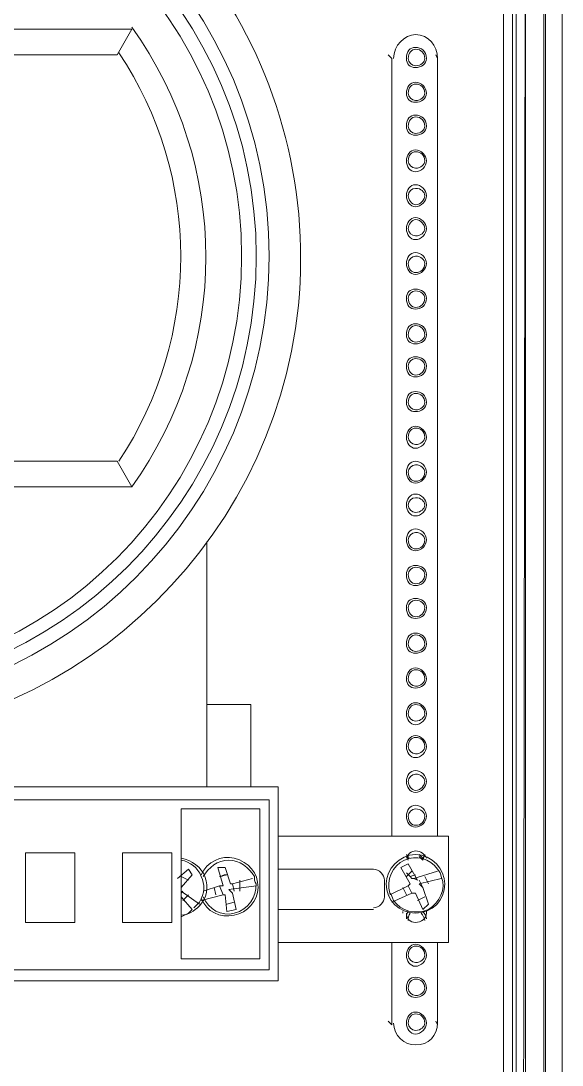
# Model space of a CAD drawing. Header units: metres. Extents: x 2999 to 3164, y 1641 to 1678.
# Drawn here: x 3011.333 to 3011.791, y 1653.873 to 1654.758 of the extents above; entities that cross this region are included whole.
import ezdxf

# ---------------------------------------------------------------- set-up
doc = ezdxf.new("R2010")
doc.units = ezdxf.units.M

msp = doc.modelspace()

# ---------------------------------------------------------------- linework, layer by layer
at = {"color": 7, "linetype": 'Continuous', "lineweight": 20, "true_color": 0x000007}
for points in [[(3011.79112, 1655.2093), (3011.79112, 1652.67807), (3011.79112, 1652.67807)], [(3011.79112, 1655.2093), (3011.79112, 1652.67807), (3011.79112, 1652.67807)], [(3011.75232, 1654.99513), (3011.74922, 1654.99823), (3011.75232, 1655.1317), (3011.74922, 1655.12704), (3011.74922, 1653.40594)], [(3011.74146, 1653.40594), (3011.74146, 1655.12704), (3011.74146, 1655.12704)], [(3011.7756, 1655.11773), (3011.7756, 1652.69204), (3011.7756, 1652.69204)], [(3011.77715, 1655.10997), (3011.77715, 1652.69049), (3011.77715, 1652.69049)], [(3011.76008, 1652.75412), (3011.76008, 1654.99978), (3011.75232, 1654.99513), (3011.75232, 1652.75412)], [(3011.76008, 1652.75412), (3011.75698, 1652.75722), (3011.76008, 1654.99978), (3011.75698, 1655.00289)], [(3010.88944, 1654.75147), (3011.42641, 1654.75147), (3011.42641, 1654.75147)], [(3010.9003, 1654.72975), (3011.414, 1654.72975), (3011.42641, 1654.75147)], [(3011.64679, 1654.72664), (3011.64369, 1654.72975), (3011.64369, 1654.72975)], [(3011.64679, 1654.72664), (3011.64679, 1654.06706), (3011.64679, 1654.06706)], [(3011.64679, 1654.72664), (3011.64679, 1654.06706), (3011.64679, 1654.06706)], [(3011.68559, 1654.72664), (3011.68404, 1654.72975), (3011.68404, 1654.72975)], [(3011.68559, 1654.06706), (3011.68559, 1654.72664), (3011.68559, 1654.72664)], [(3011.68559, 1654.06706), (3011.68559, 1654.72664), (3011.68559, 1654.72664)], [(3011.414, 1654.38521), (3010.9003, 1654.38521), (3010.9003, 1654.38521)], [(3011.414, 1654.38521), (3011.42641, 1654.36349), (3011.42641, 1654.36349)], [(3011.42641, 1654.36349), (3010.88944, 1654.36349), (3010.88944, 1654.36349)], [(3011.49004, 1654.31693), (3011.49004, 1654.10897), (3011.49004, 1654.10897)], [(3011.49004, 1654.1788), (3011.52729, 1654.1788), (3011.52729, 1654.10897)], [(3010.76218, 1654.10897), (3011.55057, 1654.10897), (3011.55057, 1654.10897)], [(3011.55057, 1654.10897), (3011.55057, 1653.94446), (3011.55057, 1653.94446)], [(3011.54281, 1654.0981), (3010.77304, 1654.0981), (3010.77304, 1654.0981)], [(3011.54281, 1653.95377), (3011.54281, 1654.0981), (3011.54281, 1654.0981)], [(3011.46832, 1653.96308), (3011.46832, 1654.09034), (3011.46832, 1654.09034)], [(3011.46832, 1654.09034), (3011.53505, 1654.09034), (3011.53505, 1654.09034)], [(3011.53505, 1654.09034), (3011.53505, 1653.96308), (3011.53505, 1653.96308)], [(3011.6949, 1654.06706), (3011.55057, 1654.06706), (3011.55057, 1654.06706)], [(3011.6949, 1653.97705), (3011.6949, 1654.06706), (3011.6949, 1654.06706)], [(3011.3783, 1653.99412), (3011.3364, 1653.99412), (3011.3364, 1654.0531), (3011.3783, 1654.0531)], [(3011.3783, 1654.0531), (3011.3783, 1653.99412), (3011.3783, 1653.99412)], [(3011.41865, 1653.99412), (3011.41865, 1654.0531), (3011.46056, 1654.0531)], [(3011.46056, 1654.0531), (3011.46056, 1653.99412), (3011.46056, 1653.99412)], [(3011.65921, 1654.05155), (3011.66076, 1654.04689), (3011.66076, 1654.04689)], [(3011.66076, 1654.05155), (3011.66076, 1654.04844), (3011.66231, 1654.04844)], [(3011.67473, 1654.05155), (3011.67317, 1654.04844), (3011.67007, 1654.05155)], [(3011.67473, 1654.05155), (3011.67317, 1654.04689), (3011.67007, 1654.04999)], [(3011.64524, 1654.0174), (3011.66076, 1654.02516), (3011.66231, 1654.02671), (3011.65455, 1654.04068), (3011.66076, 1654.04379), (3011.66852, 1654.02982), (3011.66541, 1654.03137), (3011.68559, 1654.03758)], [(3011.46521, 1654.03137), (3011.47452, 1654.03913), (3011.47763, 1654.03447), (3011.46832, 1654.02361), (3011.46832, 1654.02051), (3011.48384, 1654.00964)], [(3011.52884, 1654.03137), (3011.51177, 1654.02671), (3011.51022, 1654.02671), (3011.50556, 1654.04068), (3011.49936, 1654.04068), (3011.50401, 1654.02516), (3011.50091, 1654.02516), (3011.48694, 1654.02051)], [(3011.50712, 1654.03447), (3011.50091, 1654.03292), (3011.50091, 1654.03292)], [(3011.63127, 1654.03913), (3011.55057, 1654.03913), (3011.55057, 1654.03913)], [(3011.66386, 1654.03758), (3011.65921, 1654.03292), (3011.65921, 1654.03292)], [(3011.66231, 1654.03292), (3011.65921, 1654.03603), (3011.65921, 1654.03603)], [(3011.66697, 1654.03447), (3011.66231, 1654.03292), (3011.66231, 1654.03292)], [(3011.66697, 1654.03137), (3011.66386, 1654.03137), (3011.66231, 1654.03292), (3011.66697, 1654.03447)], [(3011.47452, 1654.02982), (3011.46832, 1654.03292), (3011.46832, 1654.03292)], [(3011.50091, 1654.02516), (3011.50401, 1654.0174), (3011.50401, 1654.0174)], [(3011.51488, 1654.00499), (3011.51177, 1654.01895), (3011.50867, 1654.02206), (3011.53195, 1654.02516)], [(3011.51332, 1654.02051), (3011.51177, 1654.02671), (3011.51177, 1654.02671)], [(3011.51798, 1654.02982), (3011.51798, 1654.02051), (3011.51798, 1654.02051)], [(3011.64058, 1654.01585), (3011.64058, 1654.02982), (3011.64058, 1654.02982)], [(3011.66076, 1654.02516), (3011.66386, 1654.01895), (3011.66386, 1654.01895)], [(3011.66386, 1654.01895), (3011.66697, 1654.01895), (3011.67317, 1654.00499), (3011.67783, 1654.00964), (3011.67317, 1654.02361), (3011.67007, 1654.02671), (3011.68869, 1654.03137)], [(3011.67317, 1654.02361), (3011.67007, 1654.02982), (3011.67007, 1654.02982)], [(3011.67473, 1654.03292), (3011.67783, 1654.02671), (3011.67783, 1654.02671)], [(3011.46832, 1654.01895), (3011.46987, 1654.02051), (3011.46987, 1654.02051)], [(3011.46832, 1654.01585), (3011.47763, 1654.00499), (3011.47763, 1654.00499)], [(3011.47452, 1654.0174), (3011.46987, 1654.01275), (3011.46987, 1654.01275)], [(3011.51488, 1654.00499), (3011.50712, 1654.00343), (3011.50556, 1654.0174), (3011.50401, 1654.0174), (3011.48539, 1654.01275)], [(3011.4978, 1654.0174), (3011.49625, 1654.02361), (3011.49625, 1654.02361)], [(3011.64679, 1654.01119), (3011.66386, 1654.01895), (3011.66386, 1654.01895)], [(3011.65921, 1654.0174), (3011.6561, 1654.02361), (3011.6561, 1654.02361)], [(3011.66852, 1654.01275), (3011.67473, 1654.01585), (3011.67473, 1654.01585)], [(3011.50712, 1654.00964), (3011.51332, 1654.01119), (3011.51332, 1654.01119)], [(3011.46832, 1653.99878), (3011.47452, 1654.00188), (3011.47763, 1654.00499)], [(3011.55057, 1654.00499), (3011.63127, 1654.00499), (3011.63127, 1654.00499)], [(3011.6561, 1654.00343), (3011.6561, 1654.00188), (3011.6561, 1654.00188)], [(3011.67628, 1654.00188), (3011.67628, 1654.00343), (3011.67628, 1654.00343)], [(3011.46056, 1653.99412), (3011.41865, 1653.99412), (3011.41865, 1653.99412)], [(3011.55057, 1653.97705), (3011.6949, 1653.97705), (3011.6949, 1653.97705)], [(3011.64679, 1653.97705), (3011.64679, 1653.90721), (3011.64369, 1653.91032)], [(3011.64679, 1653.97705), (3011.64679, 1653.90721), (3011.64679, 1653.90721)], [(3011.68559, 1653.97705), (3011.68559, 1653.90721), (3011.68404, 1653.91032)], [(3011.68559, 1653.90721), (3011.68559, 1653.97705), (3011.68559, 1653.97705)], [(3011.53505, 1653.96308), (3011.46832, 1653.96308), (3011.46832, 1653.96308)], [(3010.77304, 1653.95377), (3011.54281, 1653.95377), (3011.54281, 1653.95377)], [(3011.55057, 1653.94446), (3010.76218, 1653.94446), (3010.76218, 1653.94446)]]:
    msp.add_lwpolyline(points, dxfattribs=at)
for points, knots in [([(3011.07567, 1654.96099), (3010.86927, 1654.91753), (3010.72959, 1654.72664), (3010.75132, 1654.51713), (3010.75132, 1654.51713), (3010.77149, 1654.30762), (3010.94841, 1654.14777), (3011.15948, 1654.14777), (3011.15948, 1654.14777), (3011.36899, 1654.14777), (3011.54591, 1654.30762), (3011.56764, 1654.51713), (3011.56764, 1654.51713), (3011.58782, 1654.72664), (3011.44814, 1654.91753), (3011.24173, 1654.96099)], [0, 0, 0, 0, 0.0625, 0.0625, 0.0625, 0.062501, 0.125, 0.125, 0.125, 0.125001, 0.1875, 0.1875, 0.1875, 0.187501, 1, 1, 1, 1]), ([(3011.54281, 1654.55903), (3011.54281, 1654.77165), (3011.37054, 1654.94236), (3011.15948, 1654.94236), (3011.15948, 1654.94236), (3010.94686, 1654.94236), (3010.7746, 1654.77165), (3010.7746, 1654.55903), (3010.7746, 1654.55903), (3010.7746, 1654.34642), (3010.94686, 1654.17415), (3011.15948, 1654.17415), (3011.15948, 1654.17415), (3011.37054, 1654.17415), (3011.54281, 1654.34642), (3011.54281, 1654.55903)], [0, 0, 0, 0, 0.0625, 0.0625, 0.0625, 0.062501, 0.125, 0.125, 0.125, 0.125001, 0.1875, 0.1875, 0.1875, 0.187501, 1, 1, 1, 1]), ([(3011.53195, 1654.55903), (3011.53195, 1654.76389), (3011.36434, 1654.9315), (3011.15948, 1654.9315), (3011.15948, 1654.9315), (3010.95307, 1654.9315), (3010.78701, 1654.76389), (3010.78701, 1654.55903), (3010.78701, 1654.55903), (3010.78701, 1654.35262), (3010.95307, 1654.18656), (3011.15948, 1654.18656), (3011.15948, 1654.18656), (3011.36434, 1654.18656), (3011.53195, 1654.35262), (3011.53195, 1654.55903)], [0, 0, 0, 0, 0.0625, 0.0625, 0.0625, 0.062501, 0.125, 0.125, 0.125, 0.125001, 0.1875, 0.1875, 0.1875, 0.187501, 1, 1, 1, 1]), ([(3011.51953, 1654.55903), (3011.51953, 1654.75768), (3011.35813, 1654.91908), (3011.15948, 1654.91908), (3011.15948, 1654.91908), (3010.95928, 1654.91908), (3010.79788, 1654.75768), (3010.79788, 1654.55903), (3010.79788, 1654.55903), (3010.79788, 1654.35883), (3010.95928, 1654.19743), (3011.15948, 1654.19743), (3011.15948, 1654.19743), (3011.35813, 1654.19743), (3011.51953, 1654.35883), (3011.51953, 1654.55903)], [0, 0, 0, 0, 0.0625, 0.0625, 0.0625, 0.062501, 0.125, 0.125, 0.125, 0.125001, 0.1875, 0.1875, 0.1875, 0.187501, 1, 1, 1, 1]), ([(3011.68559, 1654.72664), (3011.68559, 1654.73751), (3011.67783, 1654.74682), (3011.66697, 1654.74682), (3011.66697, 1654.74682), (3011.65765, 1654.74682), (3011.64834, 1654.73751), (3011.64834, 1654.72664)], [0, 0, 0, 0, 0.125, 0.125, 0.125, 0.125001, 1, 1, 1, 1]), ([(3011.68559, 1654.72664), (3011.68559, 1654.73751), (3011.67783, 1654.74682), (3011.66697, 1654.74682), (3011.66697, 1654.74682), (3011.65765, 1654.74682), (3011.64834, 1654.73751), (3011.64834, 1654.72664)], [0, 0, 0, 0, 0.125, 0.125, 0.125, 0.125001, 1, 1, 1, 1]), ([(3011.67628, 1654.72664), (3011.67628, 1654.73285), (3011.67162, 1654.73595), (3011.66697, 1654.73595), (3011.66697, 1654.73595), (3011.66231, 1654.73595), (3011.65921, 1654.73285), (3011.65921, 1654.72664), (3011.65921, 1654.72664), (3011.65921, 1654.72199), (3011.66231, 1654.71888), (3011.66697, 1654.71888), (3011.66697, 1654.71888), (3011.67162, 1654.71888), (3011.67628, 1654.72199), (3011.67628, 1654.72664)], [0, 0, 0, 0, 0.0625, 0.0625, 0.0625, 0.062501, 0.125, 0.125, 0.125, 0.125001, 0.1875, 0.1875, 0.1875, 0.187501, 1, 1, 1, 1]), ([(3011.67473, 1654.72664), (3011.67473, 1654.7313), (3011.67162, 1654.7344), (3011.66697, 1654.7344), (3011.66697, 1654.7344), (3011.66386, 1654.7344), (3011.66076, 1654.7313), (3011.66076, 1654.72664), (3011.66076, 1654.72664), (3011.66076, 1654.72354), (3011.66386, 1654.72043), (3011.66697, 1654.72043), (3011.66697, 1654.72043), (3011.67162, 1654.72043), (3011.67473, 1654.72354), (3011.67473, 1654.72664)], [0, 0, 0, 0, 0.0625, 0.0625, 0.0625, 0.062501, 0.125, 0.125, 0.125, 0.125001, 0.1875, 0.1875, 0.1875, 0.187501, 1, 1, 1, 1]), ([(3011.67628, 1654.69716), (3011.67628, 1654.70181), (3011.67162, 1654.70647), (3011.66697, 1654.70647), (3011.66697, 1654.70647), (3011.66231, 1654.70647), (3011.65921, 1654.70181), (3011.65921, 1654.69716), (3011.65921, 1654.69716), (3011.65921, 1654.6925), (3011.66231, 1654.6894), (3011.66697, 1654.6894), (3011.66697, 1654.6894), (3011.67162, 1654.6894), (3011.67628, 1654.6925), (3011.67628, 1654.69716)], [0, 0, 0, 0, 0.0625, 0.0625, 0.0625, 0.062501, 0.125, 0.125, 0.125, 0.125001, 0.1875, 0.1875, 0.1875, 0.187501, 1, 1, 1, 1]), ([(3011.67473, 1654.69716), (3011.67473, 1654.70181), (3011.67162, 1654.70491), (3011.66697, 1654.70491), (3011.66697, 1654.70491), (3011.66386, 1654.70491), (3011.66076, 1654.70181), (3011.66076, 1654.69716), (3011.66076, 1654.69716), (3011.66076, 1654.69405), (3011.66386, 1654.69095), (3011.66697, 1654.69095), (3011.66697, 1654.69095), (3011.67162, 1654.69095), (3011.67473, 1654.69405), (3011.67473, 1654.69716)], [0, 0, 0, 0, 0.0625, 0.0625, 0.0625, 0.062501, 0.125, 0.125, 0.125, 0.125001, 0.1875, 0.1875, 0.1875, 0.187501, 1, 1, 1, 1]), ([(3011.67628, 1654.66922), (3011.67628, 1654.67543), (3011.67162, 1654.67853), (3011.66697, 1654.67853), (3011.66697, 1654.67853), (3011.66231, 1654.67853), (3011.65921, 1654.67543), (3011.65921, 1654.66922), (3011.65921, 1654.66922), (3011.65921, 1654.66456), (3011.66231, 1654.66146), (3011.66697, 1654.66146), (3011.66697, 1654.66146), (3011.67162, 1654.66146), (3011.67628, 1654.66456), (3011.67628, 1654.66922)], [0, 0, 0, 0, 0.0625, 0.0625, 0.0625, 0.062501, 0.125, 0.125, 0.125, 0.125001, 0.1875, 0.1875, 0.1875, 0.187501, 1, 1, 1, 1]), ([(3011.67473, 1654.66922), (3011.67473, 1654.67388), (3011.67162, 1654.67698), (3011.66697, 1654.67698), (3011.66697, 1654.67698), (3011.66386, 1654.67698), (3011.66076, 1654.67388), (3011.66076, 1654.66922), (3011.66076, 1654.66922), (3011.66076, 1654.66612), (3011.66386, 1654.66301), (3011.66697, 1654.66301), (3011.66697, 1654.66301), (3011.67162, 1654.66301), (3011.67473, 1654.66612), (3011.67473, 1654.66922)], [0, 0, 0, 0, 0.0625, 0.0625, 0.0625, 0.062501, 0.125, 0.125, 0.125, 0.125001, 0.1875, 0.1875, 0.1875, 0.187501, 1, 1, 1, 1]), ([(3011.67628, 1654.63973), (3011.67628, 1654.64439), (3011.67162, 1654.64904), (3011.66697, 1654.64904), (3011.66697, 1654.64904), (3011.66231, 1654.64904), (3011.65921, 1654.64439), (3011.65921, 1654.63973), (3011.65921, 1654.63973), (3011.65921, 1654.63508), (3011.66231, 1654.63042), (3011.66697, 1654.63042), (3011.66697, 1654.63042), (3011.67162, 1654.63042), (3011.67628, 1654.63508), (3011.67628, 1654.63973)], [0, 0, 0, 0, 0.0625, 0.0625, 0.0625, 0.062501, 0.125, 0.125, 0.125, 0.125001, 0.1875, 0.1875, 0.1875, 0.187501, 1, 1, 1, 1]), ([(3011.67473, 1654.63973), (3011.67473, 1654.64439), (3011.67162, 1654.64749), (3011.66697, 1654.64749), (3011.66697, 1654.64749), (3011.66386, 1654.64749), (3011.66076, 1654.64439), (3011.66076, 1654.63973), (3011.66076, 1654.63973), (3011.66076, 1654.63663), (3011.66386, 1654.63353), (3011.66697, 1654.63353), (3011.66697, 1654.63353), (3011.67162, 1654.63353), (3011.67473, 1654.63663), (3011.67473, 1654.63973)], [0, 0, 0, 0, 0.0625, 0.0625, 0.0625, 0.062501, 0.125, 0.125, 0.125, 0.125001, 0.1875, 0.1875, 0.1875, 0.187501, 1, 1, 1, 1]), ([(3011.67628, 1654.61025), (3011.67628, 1654.6149), (3011.67162, 1654.61956), (3011.66697, 1654.61956), (3011.66697, 1654.61956), (3011.66231, 1654.61956), (3011.65921, 1654.6149), (3011.65921, 1654.61025), (3011.65921, 1654.61025), (3011.65921, 1654.60559), (3011.66231, 1654.60093), (3011.66697, 1654.60093), (3011.66697, 1654.60093), (3011.67162, 1654.60093), (3011.67628, 1654.60559), (3011.67628, 1654.61025)], [0, 0, 0, 0, 0.0625, 0.0625, 0.0625, 0.062501, 0.125, 0.125, 0.125, 0.125001, 0.1875, 0.1875, 0.1875, 0.187501, 1, 1, 1, 1]), ([(3011.67473, 1654.61025), (3011.67473, 1654.61335), (3011.67162, 1654.61645), (3011.66697, 1654.61645), (3011.66697, 1654.61645), (3011.66386, 1654.61645), (3011.66076, 1654.61335), (3011.66076, 1654.61025), (3011.66076, 1654.61025), (3011.66076, 1654.60714), (3011.66386, 1654.60249), (3011.66697, 1654.60249), (3011.66697, 1654.60249), (3011.67162, 1654.60249), (3011.67473, 1654.60714), (3011.67473, 1654.61025)], [0, 0, 0, 0, 0.0625, 0.0625, 0.0625, 0.062501, 0.125, 0.125, 0.125, 0.125001, 0.1875, 0.1875, 0.1875, 0.187501, 1, 1, 1, 1]), ([(3011.67628, 1654.58231), (3011.67628, 1654.58697), (3011.67162, 1654.59162), (3011.66697, 1654.59162), (3011.66697, 1654.59162), (3011.66231, 1654.59162), (3011.65921, 1654.58697), (3011.65921, 1654.58231), (3011.65921, 1654.58231), (3011.65921, 1654.57766), (3011.66231, 1654.573), (3011.66697, 1654.573), (3011.66697, 1654.573), (3011.67162, 1654.573), (3011.67628, 1654.57766), (3011.67628, 1654.58231)], [0, 0, 0, 0, 0.0625, 0.0625, 0.0625, 0.062501, 0.125, 0.125, 0.125, 0.125001, 0.1875, 0.1875, 0.1875, 0.187501, 1, 1, 1, 1]), ([(3011.67473, 1654.58231), (3011.67473, 1654.58541), (3011.67162, 1654.59007), (3011.66697, 1654.59007), (3011.66697, 1654.59007), (3011.66386, 1654.59007), (3011.66076, 1654.58541), (3011.66076, 1654.58231), (3011.66076, 1654.58231), (3011.66076, 1654.57921), (3011.66386, 1654.5761), (3011.66697, 1654.5761), (3011.66697, 1654.5761), (3011.67162, 1654.5761), (3011.67473, 1654.57921), (3011.67473, 1654.58231)], [0, 0, 0, 0, 0.0625, 0.0625, 0.0625, 0.062501, 0.125, 0.125, 0.125, 0.125001, 0.1875, 0.1875, 0.1875, 0.187501, 1, 1, 1, 1]), ([(3011.67628, 1654.55282), (3011.67628, 1654.55748), (3011.67162, 1654.56214), (3011.66697, 1654.56214), (3011.66697, 1654.56214), (3011.66231, 1654.56214), (3011.65921, 1654.55748), (3011.65921, 1654.55282), (3011.65921, 1654.55282), (3011.65921, 1654.54817), (3011.66231, 1654.54351), (3011.66697, 1654.54351), (3011.66697, 1654.54351), (3011.67162, 1654.54351), (3011.67628, 1654.54817), (3011.67628, 1654.55282)], [0, 0, 0, 0, 0.0625, 0.0625, 0.0625, 0.062501, 0.125, 0.125, 0.125, 0.125001, 0.1875, 0.1875, 0.1875, 0.187501, 1, 1, 1, 1]), ([(3011.67473, 1654.55282), (3011.67473, 1654.55593), (3011.67162, 1654.55903), (3011.66697, 1654.55903), (3011.66697, 1654.55903), (3011.66386, 1654.55903), (3011.66076, 1654.55593), (3011.66076, 1654.55282), (3011.66076, 1654.55282), (3011.66076, 1654.54817), (3011.66386, 1654.54506), (3011.66697, 1654.54506), (3011.66697, 1654.54506), (3011.67162, 1654.54506), (3011.67473, 1654.54817), (3011.67473, 1654.55282)], [0, 0, 0, 0, 0.0625, 0.0625, 0.0625, 0.062501, 0.125, 0.125, 0.125, 0.125001, 0.1875, 0.1875, 0.1875, 0.187501, 1, 1, 1, 1]), ([(3011.67628, 1654.52334), (3011.67628, 1654.52799), (3011.67162, 1654.5311), (3011.66697, 1654.5311), (3011.66697, 1654.5311), (3011.66231, 1654.5311), (3011.65921, 1654.52799), (3011.65921, 1654.52334), (3011.65921, 1654.52334), (3011.65921, 1654.51713), (3011.66231, 1654.51403), (3011.66697, 1654.51403), (3011.66697, 1654.51403), (3011.67162, 1654.51403), (3011.67628, 1654.51713), (3011.67628, 1654.52334)], [0, 0, 0, 0, 0.0625, 0.0625, 0.0625, 0.062501, 0.125, 0.125, 0.125, 0.125001, 0.1875, 0.1875, 0.1875, 0.187501, 1, 1, 1, 1]), ([(3011.67473, 1654.52334), (3011.67473, 1654.52644), (3011.67162, 1654.52954), (3011.66697, 1654.52954), (3011.66697, 1654.52954), (3011.66386, 1654.52954), (3011.66076, 1654.52644), (3011.66076, 1654.52334), (3011.66076, 1654.52334), (3011.66076, 1654.51868), (3011.66386, 1654.51558), (3011.66697, 1654.51558), (3011.66697, 1654.51558), (3011.67162, 1654.51558), (3011.67473, 1654.51868), (3011.67473, 1654.52334)], [0, 0, 0, 0, 0.0625, 0.0625, 0.0625, 0.062501, 0.125, 0.125, 0.125, 0.125001, 0.1875, 0.1875, 0.1875, 0.187501, 1, 1, 1, 1]), ([(3011.67628, 1654.4923), (3011.67628, 1654.49851), (3011.67162, 1654.50161), (3011.66697, 1654.50161), (3011.66697, 1654.50161), (3011.66231, 1654.50161), (3011.65921, 1654.49851), (3011.65921, 1654.4923), (3011.65921, 1654.4923), (3011.65921, 1654.48764), (3011.66231, 1654.48454), (3011.66697, 1654.48454), (3011.66697, 1654.48454), (3011.67162, 1654.48454), (3011.67628, 1654.48764), (3011.67628, 1654.4923)], [0, 0, 0, 0, 0.0625, 0.0625, 0.0625, 0.062501, 0.125, 0.125, 0.125, 0.125001, 0.1875, 0.1875, 0.1875, 0.187501, 1, 1, 1, 1]), ([(3011.67473, 1654.4923), (3011.67473, 1654.49695), (3011.67162, 1654.50006), (3011.66697, 1654.50006), (3011.66697, 1654.50006), (3011.66386, 1654.50006), (3011.66076, 1654.49695), (3011.66076, 1654.4923), (3011.66076, 1654.4923), (3011.66076, 1654.48919), (3011.66386, 1654.48609), (3011.66697, 1654.48609), (3011.66697, 1654.48609), (3011.67162, 1654.48609), (3011.67473, 1654.48919), (3011.67473, 1654.4923)], [0, 0, 0, 0, 0.0625, 0.0625, 0.0625, 0.062501, 0.125, 0.125, 0.125, 0.125001, 0.1875, 0.1875, 0.1875, 0.187501, 1, 1, 1, 1]), ([(3011.67628, 1654.46592), (3011.67628, 1654.47057), (3011.67162, 1654.47367), (3011.66697, 1654.47367), (3011.66697, 1654.47367), (3011.66231, 1654.47367), (3011.65921, 1654.47057), (3011.65921, 1654.46592), (3011.65921, 1654.46592), (3011.65921, 1654.45971), (3011.66231, 1654.4566), (3011.66697, 1654.4566), (3011.66697, 1654.4566), (3011.67162, 1654.4566), (3011.67628, 1654.45971), (3011.67628, 1654.46592)], [0, 0, 0, 0, 0.0625, 0.0625, 0.0625, 0.062501, 0.125, 0.125, 0.125, 0.125001, 0.1875, 0.1875, 0.1875, 0.187501, 1, 1, 1, 1]), ([(3011.67473, 1654.46592), (3011.67473, 1654.46902), (3011.67162, 1654.47212), (3011.66697, 1654.47212), (3011.66697, 1654.47212), (3011.66386, 1654.47212), (3011.66076, 1654.46902), (3011.66076, 1654.46592), (3011.66076, 1654.46592), (3011.66076, 1654.46126), (3011.66386, 1654.45816), (3011.66697, 1654.45816), (3011.66697, 1654.45816), (3011.67162, 1654.45816), (3011.67473, 1654.46126), (3011.67473, 1654.46592)], [0, 0, 0, 0, 0.0625, 0.0625, 0.0625, 0.062501, 0.125, 0.125, 0.125, 0.125001, 0.1875, 0.1875, 0.1875, 0.187501, 1, 1, 1, 1]), ([(3011.67628, 1654.43488), (3011.67628, 1654.44108), (3011.67162, 1654.44419), (3011.66697, 1654.44419), (3011.66697, 1654.44419), (3011.66231, 1654.44419), (3011.65921, 1654.44108), (3011.65921, 1654.43488), (3011.65921, 1654.43488), (3011.65921, 1654.43022), (3011.66231, 1654.42712), (3011.66697, 1654.42712), (3011.66697, 1654.42712), (3011.67162, 1654.42712), (3011.67628, 1654.43022), (3011.67628, 1654.43488)], [0, 0, 0, 0, 0.0625, 0.0625, 0.0625, 0.062501, 0.125, 0.125, 0.125, 0.125001, 0.1875, 0.1875, 0.1875, 0.187501, 1, 1, 1, 1]), ([(3011.67473, 1654.43488), (3011.67473, 1654.43953), (3011.67162, 1654.44264), (3011.66697, 1654.44264), (3011.66697, 1654.44264), (3011.66386, 1654.44264), (3011.66076, 1654.43953), (3011.66076, 1654.43488), (3011.66076, 1654.43488), (3011.66076, 1654.43177), (3011.66386, 1654.42867), (3011.66697, 1654.42867), (3011.66697, 1654.42867), (3011.67162, 1654.42867), (3011.67473, 1654.43177), (3011.67473, 1654.43488)], [0, 0, 0, 0, 0.0625, 0.0625, 0.0625, 0.062501, 0.125, 0.125, 0.125, 0.125001, 0.1875, 0.1875, 0.1875, 0.187501, 1, 1, 1, 1]), ([(3011.67628, 1654.40539), (3011.67628, 1654.41004), (3011.67162, 1654.4147), (3011.66697, 1654.4147), (3011.66697, 1654.4147), (3011.66231, 1654.4147), (3011.65921, 1654.41004), (3011.65921, 1654.40539), (3011.65921, 1654.40539), (3011.65921, 1654.40073), (3011.66231, 1654.39608), (3011.66697, 1654.39608), (3011.66697, 1654.39608), (3011.67162, 1654.39608), (3011.67628, 1654.40073), (3011.67628, 1654.40539)], [0, 0, 0, 0, 0.0625, 0.0625, 0.0625, 0.062501, 0.125, 0.125, 0.125, 0.125001, 0.1875, 0.1875, 0.1875, 0.187501, 1, 1, 1, 1]), ([(3011.67473, 1654.40539), (3011.67473, 1654.41004), (3011.67162, 1654.41315), (3011.66697, 1654.41315), (3011.66697, 1654.41315), (3011.66386, 1654.41315), (3011.66076, 1654.41004), (3011.66076, 1654.40539), (3011.66076, 1654.40539), (3011.66076, 1654.40229), (3011.66386, 1654.39918), (3011.66697, 1654.39918), (3011.66697, 1654.39918), (3011.67162, 1654.39918), (3011.67473, 1654.40229), (3011.67473, 1654.40539)], [0, 0, 0, 0, 0.0625, 0.0625, 0.0625, 0.062501, 0.125, 0.125, 0.125, 0.125001, 0.1875, 0.1875, 0.1875, 0.187501, 1, 1, 1, 1]), ([(3011.67628, 1654.3759), (3011.67628, 1654.38056), (3011.67162, 1654.38521), (3011.66697, 1654.38521), (3011.66697, 1654.38521), (3011.66231, 1654.38521), (3011.65921, 1654.38056), (3011.65921, 1654.3759), (3011.65921, 1654.3759), (3011.65921, 1654.37125), (3011.66231, 1654.36659), (3011.66697, 1654.36659), (3011.66697, 1654.36659), (3011.67162, 1654.36659), (3011.67628, 1654.37125), (3011.67628, 1654.3759)], [0, 0, 0, 0, 0.0625, 0.0625, 0.0625, 0.062501, 0.125, 0.125, 0.125, 0.125001, 0.1875, 0.1875, 0.1875, 0.187501, 1, 1, 1, 1]), ([(3011.67473, 1654.3759), (3011.67473, 1654.37901), (3011.67162, 1654.38211), (3011.66697, 1654.38211), (3011.66697, 1654.38211), (3011.66386, 1654.38211), (3011.66076, 1654.37901), (3011.66076, 1654.3759), (3011.66076, 1654.3759), (3011.66076, 1654.37125), (3011.66386, 1654.36814), (3011.66697, 1654.36814), (3011.66697, 1654.36814), (3011.67162, 1654.36814), (3011.67473, 1654.37125), (3011.67473, 1654.3759)], [0, 0, 0, 0, 0.0625, 0.0625, 0.0625, 0.062501, 0.125, 0.125, 0.125, 0.125001, 0.1875, 0.1875, 0.1875, 0.187501, 1, 1, 1, 1]), ([(3011.67628, 1654.34797), (3011.67628, 1654.35262), (3011.67162, 1654.35728), (3011.66697, 1654.35728), (3011.66697, 1654.35728), (3011.66231, 1654.35728), (3011.65921, 1654.35262), (3011.65921, 1654.34797), (3011.65921, 1654.34797), (3011.65921, 1654.34331), (3011.66231, 1654.33866), (3011.66697, 1654.33866), (3011.66697, 1654.33866), (3011.67162, 1654.33866), (3011.67628, 1654.34331), (3011.67628, 1654.34797)], [0, 0, 0, 0, 0.0625, 0.0625, 0.0625, 0.062501, 0.125, 0.125, 0.125, 0.125001, 0.1875, 0.1875, 0.1875, 0.187501, 1, 1, 1, 1]), ([(3011.67473, 1654.34797), (3011.67473, 1654.35107), (3011.67162, 1654.35417), (3011.66697, 1654.35417), (3011.66697, 1654.35417), (3011.66386, 1654.35417), (3011.66076, 1654.35107), (3011.66076, 1654.34797), (3011.66076, 1654.34797), (3011.66076, 1654.34486), (3011.66386, 1654.34176), (3011.66697, 1654.34176), (3011.66697, 1654.34176), (3011.67162, 1654.34176), (3011.67473, 1654.34486), (3011.67473, 1654.34797)], [0, 0, 0, 0, 0.0625, 0.0625, 0.0625, 0.062501, 0.125, 0.125, 0.125, 0.125001, 0.1875, 0.1875, 0.1875, 0.187501, 1, 1, 1, 1]), ([(3011.67628, 1654.31848), (3011.67628, 1654.32314), (3011.67162, 1654.32779), (3011.66697, 1654.32779), (3011.66697, 1654.32779), (3011.66231, 1654.32779), (3011.65921, 1654.32314), (3011.65921, 1654.31848), (3011.65921, 1654.31848), (3011.65921, 1654.31382), (3011.66231, 1654.30917), (3011.66697, 1654.30917), (3011.66697, 1654.30917), (3011.67162, 1654.30917), (3011.67628, 1654.31382), (3011.67628, 1654.31848)], [0, 0, 0, 0, 0.0625, 0.0625, 0.0625, 0.062501, 0.125, 0.125, 0.125, 0.125001, 0.1875, 0.1875, 0.1875, 0.187501, 1, 1, 1, 1]), ([(3011.67473, 1654.31848), (3011.67473, 1654.32158), (3011.67162, 1654.32469), (3011.66697, 1654.32469), (3011.66697, 1654.32469), (3011.66386, 1654.32469), (3011.66076, 1654.32158), (3011.66076, 1654.31848), (3011.66076, 1654.31848), (3011.66076, 1654.31382), (3011.66386, 1654.31072), (3011.66697, 1654.31072), (3011.66697, 1654.31072), (3011.67162, 1654.31072), (3011.67473, 1654.31382), (3011.67473, 1654.31848)], [0, 0, 0, 0, 0.0625, 0.0625, 0.0625, 0.062501, 0.125, 0.125, 0.125, 0.125001, 0.1875, 0.1875, 0.1875, 0.187501, 1, 1, 1, 1]), ([(3011.67628, 1654.28899), (3011.67628, 1654.29365), (3011.67162, 1654.29675), (3011.66697, 1654.29675), (3011.66697, 1654.29675), (3011.66231, 1654.29675), (3011.65921, 1654.29365), (3011.65921, 1654.28899), (3011.65921, 1654.28899), (3011.65921, 1654.28279), (3011.66231, 1654.27968), (3011.66697, 1654.27968), (3011.66697, 1654.27968), (3011.67162, 1654.27968), (3011.67628, 1654.28279), (3011.67628, 1654.28899)], [0, 0, 0, 0, 0.0625, 0.0625, 0.0625, 0.062501, 0.125, 0.125, 0.125, 0.125001, 0.1875, 0.1875, 0.1875, 0.187501, 1, 1, 1, 1]), ([(3011.67473, 1654.28899), (3011.67473, 1654.2921), (3011.67162, 1654.2952), (3011.66697, 1654.2952), (3011.66697, 1654.2952), (3011.66386, 1654.2952), (3011.66076, 1654.2921), (3011.66076, 1654.28899), (3011.66076, 1654.28899), (3011.66076, 1654.28434), (3011.66386, 1654.28123), (3011.66697, 1654.28123), (3011.66697, 1654.28123), (3011.67162, 1654.28123), (3011.67473, 1654.28434), (3011.67473, 1654.28899)], [0, 0, 0, 0, 0.0625, 0.0625, 0.0625, 0.062501, 0.125, 0.125, 0.125, 0.125001, 0.1875, 0.1875, 0.1875, 0.187501, 1, 1, 1, 1]), ([(3011.67628, 1654.26106), (3011.67628, 1654.26571), (3011.67162, 1654.26882), (3011.66697, 1654.26882), (3011.66697, 1654.26882), (3011.66231, 1654.26882), (3011.65921, 1654.26571), (3011.65921, 1654.26106), (3011.65921, 1654.26106), (3011.65921, 1654.25485), (3011.66231, 1654.25175), (3011.66697, 1654.25175), (3011.66697, 1654.25175), (3011.67162, 1654.25175), (3011.67628, 1654.25485), (3011.67628, 1654.26106)], [0, 0, 0, 0, 0.0625, 0.0625, 0.0625, 0.062501, 0.125, 0.125, 0.125, 0.125001, 0.1875, 0.1875, 0.1875, 0.187501, 1, 1, 1, 1]), ([(3011.67473, 1654.26106), (3011.67473, 1654.26416), (3011.67162, 1654.26727), (3011.66697, 1654.26727), (3011.66697, 1654.26727), (3011.66386, 1654.26727), (3011.66076, 1654.26416), (3011.66076, 1654.26106), (3011.66076, 1654.26106), (3011.66076, 1654.2564), (3011.66386, 1654.2533), (3011.66697, 1654.2533), (3011.66697, 1654.2533), (3011.67162, 1654.2533), (3011.67473, 1654.2564), (3011.67473, 1654.26106)], [0, 0, 0, 0, 0.0625, 0.0625, 0.0625, 0.062501, 0.125, 0.125, 0.125, 0.125001, 0.1875, 0.1875, 0.1875, 0.187501, 1, 1, 1, 1]), ([(3011.67628, 1654.23002), (3011.67628, 1654.23623), (3011.67162, 1654.23933), (3011.66697, 1654.23933), (3011.66697, 1654.23933), (3011.66231, 1654.23933), (3011.65921, 1654.23623), (3011.65921, 1654.23002), (3011.65921, 1654.23002), (3011.65921, 1654.22536), (3011.66231, 1654.22226), (3011.66697, 1654.22226), (3011.66697, 1654.22226), (3011.67162, 1654.22226), (3011.67628, 1654.22536), (3011.67628, 1654.23002)], [0, 0, 0, 0, 0.0625, 0.0625, 0.0625, 0.062501, 0.125, 0.125, 0.125, 0.125001, 0.1875, 0.1875, 0.1875, 0.187501, 1, 1, 1, 1]), ([(3011.67473, 1654.23002), (3011.67473, 1654.23467), (3011.67162, 1654.23778), (3011.66697, 1654.23778), (3011.66697, 1654.23778), (3011.66386, 1654.23778), (3011.66076, 1654.23467), (3011.66076, 1654.23002), (3011.66076, 1654.23002), (3011.66076, 1654.22692), (3011.66386, 1654.22381), (3011.66697, 1654.22381), (3011.66697, 1654.22381), (3011.67162, 1654.22381), (3011.67473, 1654.22692), (3011.67473, 1654.23002)], [0, 0, 0, 0, 0.0625, 0.0625, 0.0625, 0.062501, 0.125, 0.125, 0.125, 0.125001, 0.1875, 0.1875, 0.1875, 0.187501, 1, 1, 1, 1]), ([(3011.67628, 1654.20053), (3011.67628, 1654.20519), (3011.67162, 1654.20984), (3011.66697, 1654.20984), (3011.66697, 1654.20984), (3011.66231, 1654.20984), (3011.65921, 1654.20519), (3011.65921, 1654.20053), (3011.65921, 1654.20053), (3011.65921, 1654.19588), (3011.66231, 1654.19277), (3011.66697, 1654.19277), (3011.66697, 1654.19277), (3011.67162, 1654.19277), (3011.67628, 1654.19588), (3011.67628, 1654.20053)], [0, 0, 0, 0, 0.0625, 0.0625, 0.0625, 0.062501, 0.125, 0.125, 0.125, 0.125001, 0.1875, 0.1875, 0.1875, 0.187501, 1, 1, 1, 1]), ([(3011.67473, 1654.20053), (3011.67473, 1654.20519), (3011.67162, 1654.20829), (3011.66697, 1654.20829), (3011.66697, 1654.20829), (3011.66386, 1654.20829), (3011.66076, 1654.20519), (3011.66076, 1654.20053), (3011.66076, 1654.20053), (3011.66076, 1654.19743), (3011.66386, 1654.19432), (3011.66697, 1654.19432), (3011.66697, 1654.19432), (3011.67162, 1654.19432), (3011.67473, 1654.19743), (3011.67473, 1654.20053)], [0, 0, 0, 0, 0.0625, 0.0625, 0.0625, 0.062501, 0.125, 0.125, 0.125, 0.125001, 0.1875, 0.1875, 0.1875, 0.187501, 1, 1, 1, 1]), ([(3011.67628, 1654.17105), (3011.67628, 1654.1757), (3011.67162, 1654.18036), (3011.66697, 1654.18036), (3011.66697, 1654.18036), (3011.66231, 1654.18036), (3011.65921, 1654.1757), (3011.65921, 1654.17105), (3011.65921, 1654.17105), (3011.65921, 1654.16639), (3011.66231, 1654.16173), (3011.66697, 1654.16173), (3011.66697, 1654.16173), (3011.67162, 1654.16173), (3011.67628, 1654.16639), (3011.67628, 1654.17105)], [0, 0, 0, 0, 0.0625, 0.0625, 0.0625, 0.062501, 0.125, 0.125, 0.125, 0.125001, 0.1875, 0.1875, 0.1875, 0.187501, 1, 1, 1, 1]), ([(3011.67473, 1654.17105), (3011.67473, 1654.1757), (3011.67162, 1654.1788), (3011.66697, 1654.1788), (3011.66697, 1654.1788), (3011.66386, 1654.1788), (3011.66076, 1654.1757), (3011.66076, 1654.17105), (3011.66076, 1654.17105), (3011.66076, 1654.16794), (3011.66386, 1654.16484), (3011.66697, 1654.16484), (3011.66697, 1654.16484), (3011.67162, 1654.16484), (3011.67473, 1654.16794), (3011.67473, 1654.17105)], [0, 0, 0, 0, 0.0625, 0.0625, 0.0625, 0.062501, 0.125, 0.125, 0.125, 0.125001, 0.1875, 0.1875, 0.1875, 0.187501, 1, 1, 1, 1]), ([(3011.67628, 1654.14311), (3011.67628, 1654.14777), (3011.67162, 1654.15242), (3011.66697, 1654.15242), (3011.66697, 1654.15242), (3011.66231, 1654.15242), (3011.65921, 1654.14777), (3011.65921, 1654.14311), (3011.65921, 1654.14311), (3011.65921, 1654.13845), (3011.66231, 1654.1338), (3011.66697, 1654.1338), (3011.66697, 1654.1338), (3011.67162, 1654.1338), (3011.67628, 1654.13845), (3011.67628, 1654.14311)], [0, 0, 0, 0, 0.0625, 0.0625, 0.0625, 0.062501, 0.125, 0.125, 0.125, 0.125001, 0.1875, 0.1875, 0.1875, 0.187501, 1, 1, 1, 1]), ([(3011.67473, 1654.14311), (3011.67473, 1654.14777), (3011.67162, 1654.15087), (3011.66697, 1654.15087), (3011.66697, 1654.15087), (3011.66386, 1654.15087), (3011.66076, 1654.14777), (3011.66076, 1654.14311), (3011.66076, 1654.14311), (3011.66076, 1654.14001), (3011.66386, 1654.1369), (3011.66697, 1654.1369), (3011.66697, 1654.1369), (3011.67162, 1654.1369), (3011.67473, 1654.14001), (3011.67473, 1654.14311)], [0, 0, 0, 0, 0.0625, 0.0625, 0.0625, 0.062501, 0.125, 0.125, 0.125, 0.125001, 0.1875, 0.1875, 0.1875, 0.187501, 1, 1, 1, 1]), ([(3011.67628, 1654.11362), (3011.67628, 1654.11828), (3011.67162, 1654.12293), (3011.66697, 1654.12293), (3011.66697, 1654.12293), (3011.66231, 1654.12293), (3011.65921, 1654.11828), (3011.65921, 1654.11362), (3011.65921, 1654.11362), (3011.65921, 1654.10897), (3011.66231, 1654.10431), (3011.66697, 1654.10431), (3011.66697, 1654.10431), (3011.67162, 1654.10431), (3011.67628, 1654.10897), (3011.67628, 1654.11362)], [0, 0, 0, 0, 0.0625, 0.0625, 0.0625, 0.062501, 0.125, 0.125, 0.125, 0.125001, 0.1875, 0.1875, 0.1875, 0.187501, 1, 1, 1, 1]), ([(3011.67473, 1654.11362), (3011.67473, 1654.11673), (3011.67162, 1654.11983), (3011.66697, 1654.11983), (3011.66697, 1654.11983), (3011.66386, 1654.11983), (3011.66076, 1654.11673), (3011.66076, 1654.11362), (3011.66076, 1654.11362), (3011.66076, 1654.11052), (3011.66386, 1654.10586), (3011.66697, 1654.10586), (3011.66697, 1654.10586), (3011.67162, 1654.10586), (3011.67473, 1654.11052), (3011.67473, 1654.11362)], [0, 0, 0, 0, 0.0625, 0.0625, 0.0625, 0.062501, 0.125, 0.125, 0.125, 0.125001, 0.1875, 0.1875, 0.1875, 0.187501, 1, 1, 1, 1]), ([(3011.67628, 1654.08414), (3011.67628, 1654.08879), (3011.67162, 1654.09345), (3011.66697, 1654.09345), (3011.66697, 1654.09345), (3011.66231, 1654.09345), (3011.65921, 1654.08879), (3011.65921, 1654.08414), (3011.65921, 1654.08414), (3011.65921, 1654.07948), (3011.66231, 1654.07482), (3011.66697, 1654.07482), (3011.66697, 1654.07482), (3011.67162, 1654.07482), (3011.67628, 1654.07948), (3011.67628, 1654.08414)], [0, 0, 0, 0, 0.0625, 0.0625, 0.0625, 0.062501, 0.125, 0.125, 0.125, 0.125001, 0.1875, 0.1875, 0.1875, 0.187501, 1, 1, 1, 1]), ([(3011.67473, 1654.08414), (3011.67473, 1654.08724), (3011.67162, 1654.09034), (3011.66697, 1654.09034), (3011.66697, 1654.09034), (3011.66386, 1654.09034), (3011.66076, 1654.08724), (3011.66076, 1654.08414), (3011.66076, 1654.08414), (3011.66076, 1654.07948), (3011.66386, 1654.07638), (3011.66697, 1654.07638), (3011.66697, 1654.07638), (3011.67162, 1654.07638), (3011.67473, 1654.07948), (3011.67473, 1654.08414)], [0, 0, 0, 0, 0.0625, 0.0625, 0.0625, 0.062501, 0.125, 0.125, 0.125, 0.125001, 0.1875, 0.1875, 0.1875, 0.187501, 1, 1, 1, 1]), ([(3011.48539, 1654.0143), (3011.49004, 1654.00343), (3011.50091, 1653.99723), (3011.51332, 1654.00033), (3011.51332, 1654.00033), (3011.52419, 1654.00188), (3011.5335, 1654.01275), (3011.5335, 1654.02361), (3011.5335, 1654.02361), (3011.5335, 1654.03603), (3011.52574, 1654.04534), (3011.51332, 1654.04844), (3011.51332, 1654.04844), (3011.50246, 1654.05155), (3011.49004, 1654.04534), (3011.48539, 1654.03447)], [0, 0, 0, 0, 0.0625, 0.0625, 0.0625, 0.062501, 0.125, 0.125, 0.125, 0.125001, 0.1875, 0.1875, 0.1875, 0.187501, 1, 1, 1, 1]), ([(3011.68559, 1654.03913), (3011.67938, 1654.04844), (3011.66697, 1654.05155), (3011.65765, 1654.04689), (3011.65765, 1654.04689), (3011.64679, 1654.04223), (3011.64214, 1654.02982), (3011.64524, 1654.01895)], [0, 0, 0, 0, 0.125, 0.125, 0.125, 0.125001, 1, 1, 1, 1]), ([(3011.6918, 1654.02671), (3011.6918, 1654.03913), (3011.68093, 1654.05155), (3011.66697, 1654.05155), (3011.66697, 1654.05155), (3011.653, 1654.05155), (3011.64214, 1654.03913), (3011.64214, 1654.02671), (3011.64214, 1654.02671), (3011.64214, 1654.01275), (3011.653, 1654.00188), (3011.66697, 1654.00188), (3011.66697, 1654.00188), (3011.68093, 1654.00188), (3011.6918, 1654.01275), (3011.6918, 1654.02671)], [0, 0, 0, 0, 0.0625, 0.0625, 0.0625, 0.062501, 0.125, 0.125, 0.125, 0.125001, 0.1875, 0.1875, 0.1875, 0.187501, 1, 1, 1, 1]), ([(3011.67628, 1654.04844), (3011.67473, 1654.05155), (3011.67162, 1654.05465), (3011.66697, 1654.05465), (3011.66697, 1654.05465), (3011.66386, 1654.05465), (3011.65921, 1654.05155), (3011.65921, 1654.04844)], [0, 0, 0, 0, 0.125, 0.125, 0.125, 0.125001, 1, 1, 1, 1]), ([(3011.48384, 1654.00809), (3011.49004, 1654.0143), (3011.4916, 1654.02361), (3011.48849, 1654.03292), (3011.48849, 1654.03292), (3011.48539, 1654.04068), (3011.47763, 1654.04689), (3011.46832, 1654.04844)], [0, 0, 0, 0, 0.125, 0.125, 0.125, 0.125001, 1, 1, 1, 1]), ([(3011.48384, 1654.01119), (3011.48849, 1654.01895), (3011.48849, 1654.02671), (3011.48539, 1654.03292), (3011.48539, 1654.03292), (3011.48228, 1654.04068), (3011.47608, 1654.04534), (3011.46832, 1654.04689)], [0, 0, 0, 0, 0.125, 0.125, 0.125, 0.125001, 1, 1, 1, 1]), ([(3011.5304, 1654.03292), (3011.52574, 1654.04068), (3011.51798, 1654.04689), (3011.50867, 1654.04689), (3011.50867, 1654.04689), (3011.49936, 1654.04689), (3011.4916, 1654.04068), (3011.48694, 1654.03292)], [0, 0, 0, 0, 0.125, 0.125, 0.125, 0.125001, 1, 1, 1, 1]), ([(3011.48694, 1654.01585), (3011.4916, 1654.00499), (3011.50246, 1653.99878), (3011.51332, 1654.00188), (3011.51332, 1654.00188), (3011.52574, 1654.00499), (3011.53195, 1654.01585), (3011.53195, 1654.02671)], [0, 0, 0, 0, 0.125, 0.125, 0.125, 0.125001, 1, 1, 1, 1]), ([(3011.64834, 1654.01275), (3011.65455, 1654.00343), (3011.66697, 1654.00033), (3011.67783, 1654.00499), (3011.67783, 1654.00499), (3011.68714, 1654.01119), (3011.69335, 1654.02206), (3011.68869, 1654.03292)], [0, 0, 0, 0, 0.125, 0.125, 0.125, 0.125001, 1, 1, 1, 1]), ([(3011.65921, 1654.00188), (3011.65921, 1653.99723), (3011.66231, 1653.99412), (3011.66697, 1653.99412), (3011.66697, 1653.99412), (3011.67162, 1653.99412), (3011.67628, 1653.99723), (3011.67628, 1654.00188)], [0, 0, 0, 0, 0.125, 0.125, 0.125, 0.125001, 1, 1, 1, 1]), ([(3011.67628, 1653.96619), (3011.67628, 1653.97084), (3011.67162, 1653.9755), (3011.66697, 1653.9755), (3011.66697, 1653.9755), (3011.66231, 1653.9755), (3011.65921, 1653.97084), (3011.65921, 1653.96619), (3011.65921, 1653.96619), (3011.65921, 1653.96153), (3011.66231, 1653.95688), (3011.66697, 1653.95688), (3011.66697, 1653.95688), (3011.67162, 1653.95688), (3011.67628, 1653.96153), (3011.67628, 1653.96619)], [0, 0, 0, 0, 0.0625, 0.0625, 0.0625, 0.062501, 0.125, 0.125, 0.125, 0.125001, 0.1875, 0.1875, 0.1875, 0.187501, 1, 1, 1, 1]), ([(3011.67473, 1653.96619), (3011.67473, 1653.97084), (3011.67162, 1653.97395), (3011.66697, 1653.97395), (3011.66697, 1653.97395), (3011.66386, 1653.97395), (3011.66076, 1653.97084), (3011.66076, 1653.96619), (3011.66076, 1653.96619), (3011.66076, 1653.96308), (3011.66386, 1653.95998), (3011.66697, 1653.95998), (3011.66697, 1653.95998), (3011.67162, 1653.95998), (3011.67473, 1653.96308), (3011.67473, 1653.96619)], [0, 0, 0, 0, 0.0625, 0.0625, 0.0625, 0.062501, 0.125, 0.125, 0.125, 0.125001, 0.1875, 0.1875, 0.1875, 0.187501, 1, 1, 1, 1]), ([(3011.67628, 1653.93825), (3011.67628, 1653.94446), (3011.67162, 1653.94756), (3011.66697, 1653.94756), (3011.66697, 1653.94756), (3011.66231, 1653.94756), (3011.65921, 1653.94446), (3011.65921, 1653.93825), (3011.65921, 1653.93825), (3011.65921, 1653.9336), (3011.66231, 1653.93049), (3011.66697, 1653.93049), (3011.66697, 1653.93049), (3011.67162, 1653.93049), (3011.67628, 1653.9336), (3011.67628, 1653.93825)], [0, 0, 0, 0, 0.0625, 0.0625, 0.0625, 0.062501, 0.125, 0.125, 0.125, 0.125001, 0.1875, 0.1875, 0.1875, 0.187501, 1, 1, 1, 1]), ([(3011.67473, 1653.93825), (3011.67473, 1653.94291), (3011.67162, 1653.94601), (3011.66697, 1653.94601), (3011.66697, 1653.94601), (3011.66386, 1653.94601), (3011.66076, 1653.94291), (3011.66076, 1653.93825), (3011.66076, 1653.93825), (3011.66076, 1653.93515), (3011.66386, 1653.93205), (3011.66697, 1653.93205), (3011.66697, 1653.93205), (3011.67162, 1653.93205), (3011.67473, 1653.93515), (3011.67473, 1653.93825)], [0, 0, 0, 0, 0.0625, 0.0625, 0.0625, 0.062501, 0.125, 0.125, 0.125, 0.125001, 0.1875, 0.1875, 0.1875, 0.187501, 1, 1, 1, 1]), ([(3011.67628, 1653.90877), (3011.67628, 1653.91342), (3011.67162, 1653.91808), (3011.66697, 1653.91808), (3011.66697, 1653.91808), (3011.66231, 1653.91808), (3011.65921, 1653.91342), (3011.65921, 1653.90877), (3011.65921, 1653.90877), (3011.65921, 1653.90411), (3011.66231, 1653.89945), (3011.66697, 1653.89945), (3011.66697, 1653.89945), (3011.67162, 1653.89945), (3011.67628, 1653.90411), (3011.67628, 1653.90877)], [0, 0, 0, 0, 0.0625, 0.0625, 0.0625, 0.062501, 0.125, 0.125, 0.125, 0.125001, 0.1875, 0.1875, 0.1875, 0.187501, 1, 1, 1, 1]), ([(3011.67473, 1653.90877), (3011.67473, 1653.91342), (3011.67162, 1653.91653), (3011.66697, 1653.91653), (3011.66697, 1653.91653), (3011.66386, 1653.91653), (3011.66076, 1653.91342), (3011.66076, 1653.90877), (3011.66076, 1653.90877), (3011.66076, 1653.90566), (3011.66386, 1653.90256), (3011.66697, 1653.90256), (3011.66697, 1653.90256), (3011.67162, 1653.90256), (3011.67473, 1653.90566), (3011.67473, 1653.90877)], [0, 0, 0, 0, 0.0625, 0.0625, 0.0625, 0.062501, 0.125, 0.125, 0.125, 0.125001, 0.1875, 0.1875, 0.1875, 0.187501, 1, 1, 1, 1]), ([(3011.64834, 1653.90877), (3011.64834, 1653.8979), (3011.65765, 1653.89014), (3011.66697, 1653.89014), (3011.66697, 1653.89014), (3011.67783, 1653.89014), (3011.68559, 1653.8979), (3011.68559, 1653.90877)], [0, 0, 0, 0, 0.125, 0.125, 0.125, 0.125001, 1, 1, 1, 1]), ([(3011.64834, 1653.90877), (3011.64834, 1653.8979), (3011.65765, 1653.89014), (3011.66697, 1653.89014), (3011.66697, 1653.89014), (3011.67783, 1653.89014), (3011.68559, 1653.8979), (3011.68559, 1653.90877)], [0, 0, 0, 0, 0.125, 0.125, 0.125, 0.125001, 1, 1, 1, 1])]:
    msp.add_open_spline(points, degree=3, knots=knots, dxfattribs=at)
for points in [[(3011.42641, 1654.36349), (3011.51022, 1654.47988), (3011.51022, 1654.63663), (3011.42641, 1654.75303)], [(3011.41555, 1654.38521), (3011.48539, 1654.49075), (3011.48539, 1654.62732), (3011.41555, 1654.7313)], [(3011.50712, 1654.03447), (3011.50556, 1654.03447), (3011.50401, 1654.03447), (3011.50246, 1654.03292)], [(3011.64058, 1654.02982), (3011.64058, 1654.03447), (3011.63593, 1654.03913), (3011.63127, 1654.03913)], [(3011.68869, 1654.03292), (3011.68869, 1654.03447), (3011.68714, 1654.03758), (3011.68559, 1654.03913)], [(3011.53195, 1654.02671), (3011.5304, 1654.02827), (3011.5304, 1654.03137), (3011.5304, 1654.03292)], [(3011.63127, 1654.00654), (3011.63593, 1654.00654), (3011.64058, 1654.01119), (3011.64058, 1654.01585)], [(3011.64524, 1654.01895), (3011.64679, 1654.0174), (3011.64679, 1654.01585), (3011.64834, 1654.01275)], [(3011.46832, 1654.00033), (3011.47452, 1654.00033), (3011.47918, 1654.00343), (3011.48384, 1654.00809)], [(3011.47918, 1654.00654), (3011.48073, 1654.00809), (3011.48228, 1654.00964), (3011.48384, 1654.01119)], [(3011.66076, 1654.00343), (3011.65921, 1654.00188), (3011.65921, 1653.99878), (3011.65921, 1653.99723)], [(3011.66231, 1654.00188), (3011.66076, 1654.00033), (3011.66076, 1653.99723), (3011.66076, 1653.99568)], [(3011.67473, 1653.99568), (3011.67473, 1653.99723), (3011.67317, 1654.00033), (3011.67162, 1654.00188)], [(3011.67628, 1653.99723), (3011.67628, 1653.99878), (3011.67473, 1654.00188), (3011.67317, 1654.00343)]]:
    msp.add_open_spline(points, degree=3, dxfattribs=at)

doc.saveas('drawing.dxf')
